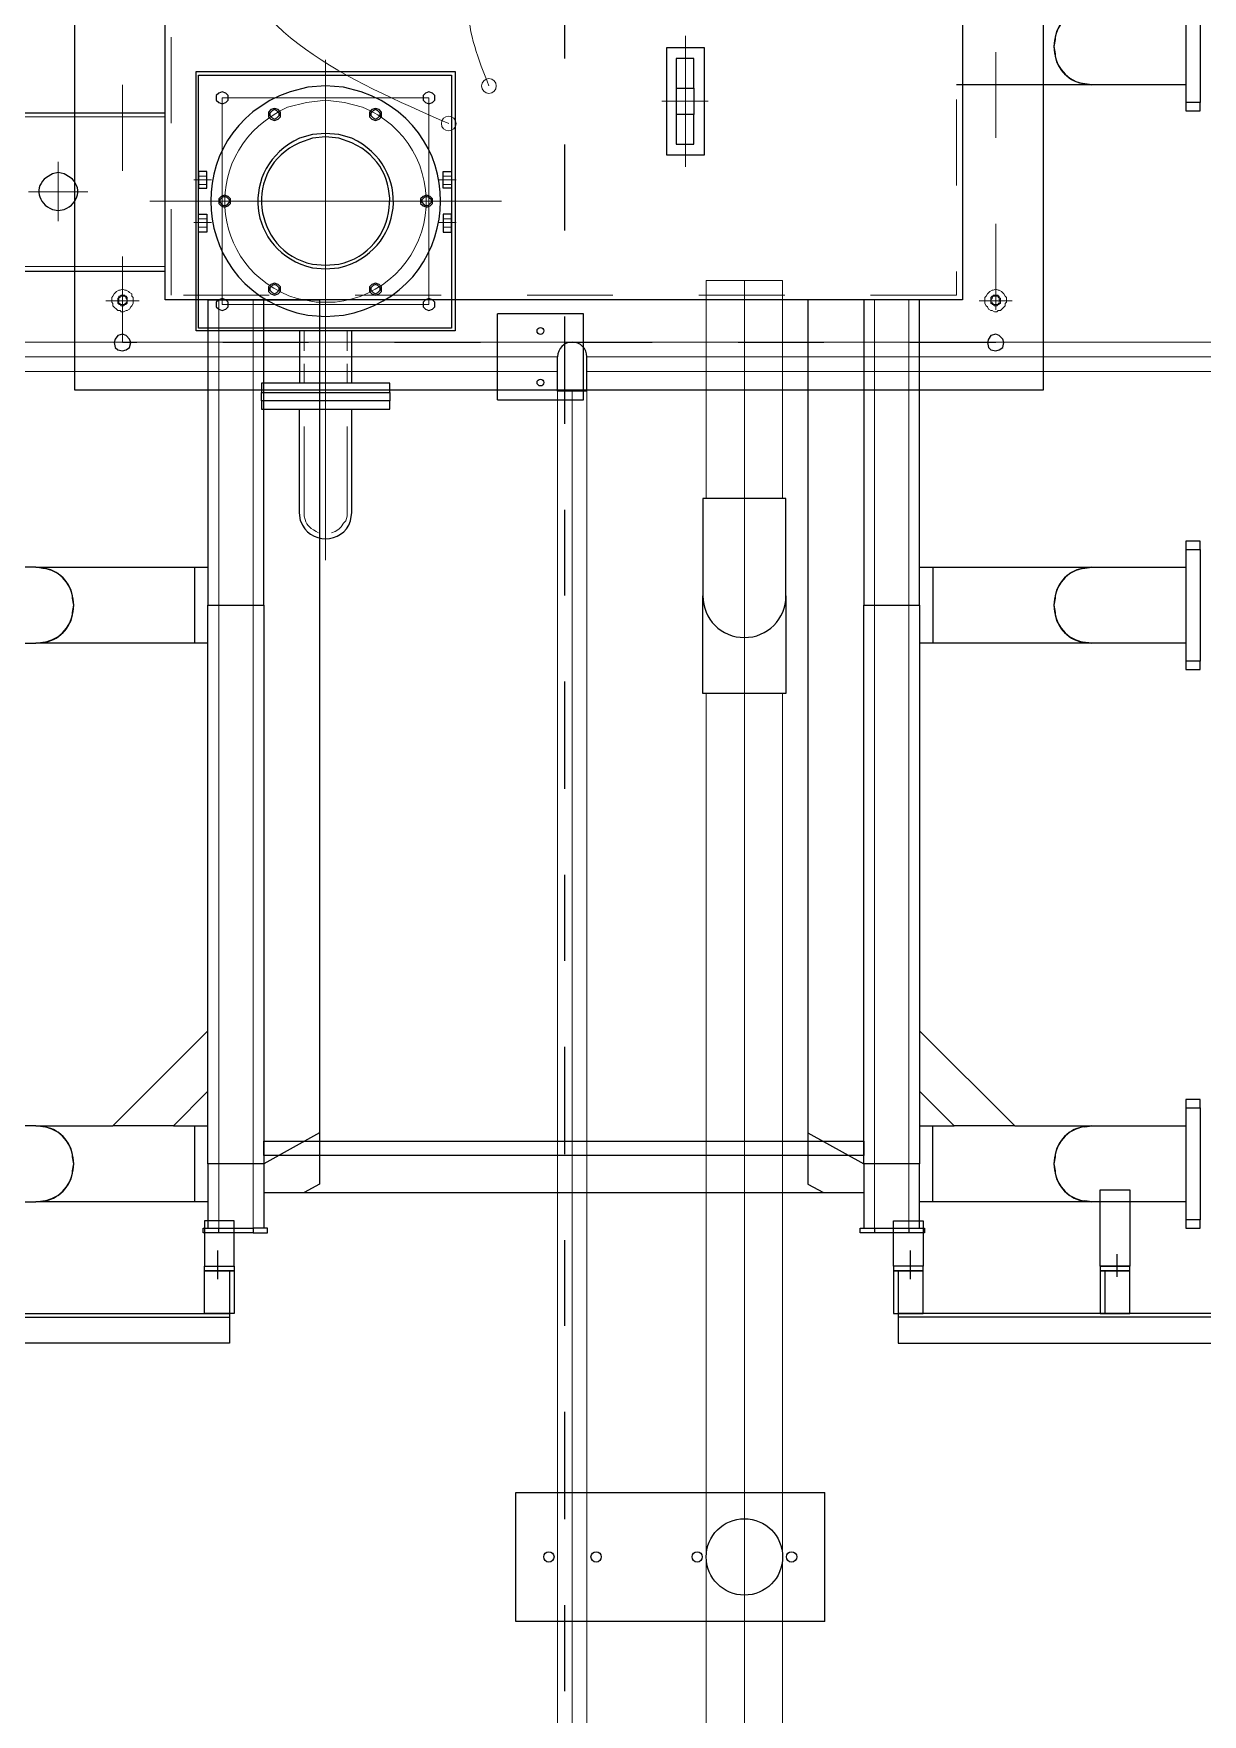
# Model space of a CAD drawing. Header units: metres. Extents: x 531759 to 532310, y 2674774 to 2675087.
# Drawn here: x 532121.662 to 532123.023, y 2674971.909 to 2674973.865 of the extents above; entities that cross this region are included whole.
import ezdxf

# ---------------------------------------------------------------- set-up
doc = ezdxf.new("R2010")
doc.units = ezdxf.units.M
doc.header["$MEASUREMENT"] = 0
for name, pattern in [('CABLEBUS$0$DASHED2', [0.375, 0.25, -0.125]), ('CENTER', [2, 1.25, -0.25, 0.25, -0.25]), ('CENTER2', [1.125, 0.75, -0.125, 0.125, -0.125]), ('PDF_IMPORT', [1, 0.8, -0.2])]:
    doc.linetypes.add(name, pattern=pattern)
doc.layers.add('IDT', color=7, linetype='Continuous')

# ---------------------------------------------------------------- blocks, each defined once
blk = doc.blocks.new('IDT')
at = {"layer": 'IDT', "color": 0, "lineweight": 0}
for p, q in [((15.5735, 21.8207), (15.5735, 14.662)), ((15.5735, 21.8207), (15.5735, 14.662)), ((15.6625, 14.662), (15.6625, 21.8207)), ((15.6625, 14.662), (15.6625, 21.8207)), ((15.8014, 17.1033), (15.8014, 14.3103)), ((15.8014, 17.1033), (15.8014, 14.3103)), ((15.8354, 14.3103), (15.8354, 17.1033)), ((15.8354, 14.3103), (15.8354, 17.1033)), ((15.5735, 14.4353), (15.5735, 14.1816)), ((15.5735, 14.4353), (15.5735, 14.1816)), ((15.6625, 14.1816), (15.6625, 14.4353)), ((15.6625, 14.1816), (15.6625, 14.4353)), ((15.8014, 14.2872), (15.028, 14.2872)), ((15.8014, 14.2872), (15.028, 14.2872)), ((16.668, 14.2872), (15.8354, 14.2872)), ((16.668, 14.2872), (15.8354, 14.2872)), ((16.668, 14.2532), (15.028, 14.2532)), ((16.668, 14.2532), (15.028, 14.2532)), ((15.5735, 14.1816), (15.6625, 14.1816)), ((15.5735, 14.1816), (15.6625, 14.1816))]:
    blk.add_line(p, q, dxfattribs=at)
at = {"layer": 'IDT', "color": 0, "linetype": 'CENTER2', "lineweight": 0, "ltscale": 500}
for p, q in [((15.618, 21.8207), (15.618, 14.1816)), ((15.618, 21.8207), (15.618, 14.1816)), ((15.8184, 21.7079), (15.8184, 14.3103)), ((15.8184, 21.7079), (15.8184, 14.3103)), ((15.8013, 14.2702), (15.028, 14.2702)), ((15.8013, 14.2702), (15.028, 14.2702)), ((16.668, 14.2702), (15.8355, 14.2702)), ((16.668, 14.2702), (15.8355, 14.2702))]:
    blk.add_line(p, q, dxfattribs=at)
at = {"layer": 'IDT', "color": 8, "linetype": 'CENTER', "ltscale": 0.1}
blk.add_line((15.8275, 7.4232), (15.8275, 16.5476), dxfattribs=at)
at = {"layer": 'IDT', "color": 0}
for p, q in [((15.5245, 15.742), (15.8841, 15.742)), ((15.5245, 15.742), (15.5245, 15.592)), ((15.5245, 15.742), (15.8841, 15.742)), ((15.5245, 15.742), (15.5245, 15.592)), ((15.8841, 15.742), (15.8841, 15.592)), ((15.8841, 15.742), (15.8841, 15.592)), ((15.8841, 15.592), (15.5245, 15.592)), ((15.8841, 15.592), (15.5245, 15.592)), ((15.5697, 14.662), (15.6664, 14.662)), ((15.5697, 14.5486, -495.7558), (15.5697, 14.662)), ((15.5697, 14.662), (15.6664, 14.662)), ((15.5697, 14.5486, -495.7558), (15.5697, 14.662)), ((15.6664, 14.662), (15.6664, 14.5486, -495.7558)), ((15.6664, 14.662), (15.6664, 14.5486, -495.7558)), ((15.5697, 14.5486, -495.7558), (15.5697, 14.4353)), ((15.5697, 14.5486, -495.7558), (15.5697, 14.4353)), ((15.6664, 14.4353), (15.6664, 14.5486, -495.7558)), ((15.6664, 14.4353), (15.6664, 14.5486, -495.7558)), ((15.5697, 14.4353), (15.6664, 14.4353)), ((15.5697, 14.4353), (15.6664, 14.4353)), ((15.9054, 14.3202), (15.8054, 14.3202)), ((15.8054, 14.3202), (15.8054, 14.2202)), ((15.9054, 14.3202), (15.8054, 14.3202)), ((15.8054, 14.3202), (15.8054, 14.2202)), ((15.9054, 14.3202), (15.9054, 14.2202)), ((15.9054, 14.3202), (15.9054, 14.2202)), ((15.8013, 14.3103, -2.8923), (15.8355, 14.3103, -2.8923)), ((15.8013, 14.3103, -2.8923), (15.8013, 14.2703)), ((15.8013, 14.3103, -2.8923), (15.8355, 14.3103, -2.8923)), ((15.8013, 14.3103, -2.8923), (15.8013, 14.2703)), ((15.8355, 14.3103, -2.8923), (15.8355, 14.2703)), ((15.8355, 14.3103, -2.8923), (15.8355, 14.2703)), ((15.8054, 14.2202), (15.9054, 14.2202)), ((15.8054, 14.2202), (15.9054, 14.2202))]:
    blk.add_line(p, q, dxfattribs=at)
at = {"layer": 'IDT', "color": 0, "lineweight": 25}
for p, q in [((15.4389, 15.4183), (15.0502, 15.4183)), ((15.4389, 15.3838), (15.4389, 15.4183)), ((16.2176, 15.3838), (16.2176, 15.4183)), ((16.2176, 15.4183), (16.6062, 15.4183)), ((15.0198, 15.3879), (15.4389, 15.3879)), ((15.0239, 15.3838), (15.4389, 15.3838)), ((15.2037, 15.3838), (15.1692, 15.3838)), ((15.1692, 15.3838), (15.1692, 15.334)), ((15.1982, 15.334), (15.1982, 15.3838)), ((15.2037, 15.334), (15.2037, 15.3838)), ((15.4444, 15.3838), (15.4098, 15.3838)), ((15.4098, 15.3838), (15.4098, 15.334)), ((15.4389, 15.334), (15.4389, 15.3838)), ((15.4444, 15.334), (15.4444, 15.3838)), ((16.212, 15.334), (16.212, 15.3838)), ((16.212, 15.3838), (16.2466, 15.3838)), ((16.6367, 15.3879), (16.2176, 15.3879)), ((16.6325, 15.3838), (16.2176, 15.3838)), ((16.2176, 15.334), (16.2176, 15.3838)), ((16.2466, 15.3838), (16.2466, 15.334)), ((15.1844, 15.3146), (15.1844, 15.3409)), ((15.425, 15.3105), (15.425, 15.3436)), ((16.2314, 15.3105), (16.2314, 15.3436)), ((15.1692, 15.334), (15.2037, 15.334)), ((15.2037, 15.334), (15.1692, 15.334)), ((15.1692, 15.334), (15.1692, 15.3284)), ((15.1692, 15.3284), (15.2037, 15.3284)), ((15.2037, 15.3284), (15.1692, 15.3284)), ((15.1692, 15.3284), (15.2037, 15.3284)), ((15.1692, 15.2399), (15.1692, 15.3284)), ((15.2037, 15.3284), (15.2037, 15.334)), ((15.2037, 15.3284), (15.2037, 15.2399)), ((15.4098, 15.334), (15.4444, 15.334)), ((15.4444, 15.334), (15.4098, 15.334)), ((15.4098, 15.334), (15.4098, 15.3284)), ((15.4098, 15.3284), (15.4444, 15.3284)), ((15.4098, 15.3284), (15.4444, 15.3284)), ((15.4098, 15.2759), (15.4098, 15.3284)), ((15.4444, 15.3284), (15.4444, 15.334)), ((15.4444, 15.3284), (15.4444, 15.2759)), ((16.2466, 15.334), (16.212, 15.334)), ((16.212, 15.3284), (16.212, 15.334)), ((16.212, 15.334), (16.2466, 15.334)), ((16.2466, 15.3284), (16.212, 15.3284)), ((16.2466, 15.3284), (16.212, 15.3284)), ((16.212, 15.3284), (16.212, 15.2759)), ((16.2466, 15.334), (16.2466, 15.3284)), ((16.2466, 15.2759), (16.2466, 15.3284)), ((15.1041, 15.2842), (15.0875, 15.2842)), ((15.0875, 15.2842), (15.0875, 15.2745)), ((15.1041, 15.2745), (15.1041, 15.2842)), ((15.4084, 15.2842), (15.4084, 15.2897)), ((15.4084, 15.2897), (15.4264, 15.2897)), ((15.4264, 15.2842), (15.4084, 15.2842)), ((15.414, 15.2842), (15.414, 15.2095)), ((15.4264, 15.2842), (15.4264, 15.2897)), ((15.4264, 15.2897), (15.4665, 15.2897)), ((15.4665, 15.2842), (15.4264, 15.2842)), ((15.4665, 15.2842), (15.4665, 15.2897)), ((15.4665, 15.2897), (15.4831, 15.2897)), ((15.4831, 15.2842), (15.4665, 15.2842)), ((15.479, 15.2095), (15.479, 15.2842)), ((15.4831, 15.2897), (15.4831, 15.2842)), ((16.1899, 15.2897), (16.1733, 15.2897)), ((16.1733, 15.2897), (16.1733, 15.2842)), ((16.1733, 15.2842), (16.1899, 15.2842)), ((16.1775, 15.2095), (16.1775, 15.2842)), ((16.1899, 15.2842), (16.1899, 15.2897)), ((16.1899, 15.2897), (16.23, 15.2897)), ((16.23, 15.2842), (16.1899, 15.2842)), ((16.23, 15.2897), (16.23, 15.2842)), ((16.23, 15.2897), (16.248, 15.2897)), ((16.248, 15.2842), (16.23, 15.2842)), ((16.2425, 15.2095), (16.2425, 15.2842)), ((16.248, 15.2897), (16.248, 15.2842)), ((15.0875, 15.2745), (15.1041, 15.2745)), ((15.0875, 15.1445), (15.0875, 15.2745)), ((15.1041, 15.1445), (15.1041, 15.2745)), ((15.4444, 15.2759), (15.4098, 15.2759)), ((16.212, 15.2759), (16.2466, 15.2759)), ((15.1041, 15.2537), (15.2134, 15.2537)), ((15.2037, 15.2399), (15.1692, 15.2399)), ((15.2134, 15.2537), (15.3988, 15.2537)), ((15.2245, 15.2524), (15.2134, 15.2537)), ((15.2134, 15.2537), (15.2217, 15.2524)), ((15.3988, 15.2537), (15.414, 15.2537)), ((15.3988, 15.2537), (15.3988, 15.1652)), ((16.1775, 15.2427), (15.479, 15.2427)), ((15.544, 15.233), (15.526, 15.2427)), ((16.1125, 15.233), (16.1304, 15.2427)), ((16.2425, 15.2537), (16.2577, 15.2537)), ((16.2577, 15.2537), (16.443, 15.2537)), ((16.2577, 15.2537), (16.2577, 15.1652)), ((16.443, 15.2537), (16.432, 15.2524)), ((16.443, 15.2537), (16.4347, 15.2524)), ((16.5523, 15.2537), (16.443, 15.2537)), ((15.544, 15.1735), (15.544, 15.233)), ((16.1125, 15.1735), (16.1125, 15.233)), ((15.2577, 15.2095), (15.2563, 15.2178)), ((15.2563, 15.2012), (15.2577, 15.2095)), ((15.414, 14.5594), (15.414, 15.2095)), ((15.414, 15.2095), (15.4264, 15.2095)), ((15.4264, 15.2095), (15.4665, 15.2095)), ((15.4665, 15.2095), (15.479, 15.2095)), ((15.544, 15.1735), (15.479, 15.2095)), ((15.479, 15.2095), (15.479, 14.5594)), ((15.479, 15.1998), (16.1775, 15.1998)), ((15.479, 15.1832), (15.479, 15.1998)), ((16.1125, 15.1735), (16.1775, 15.2095)), ((16.1775, 14.5594), (16.1775, 15.2095)), ((16.1775, 15.2095), (16.1899, 15.2095)), ((16.1775, 15.1998), (16.1775, 15.1832)), ((16.1899, 15.2095), (16.23, 15.2095)), ((16.23, 15.2095), (16.2425, 15.2095)), ((16.2425, 15.2095), (16.2425, 14.5594)), ((16.4002, 15.2178), (16.3988, 15.2095)), ((16.3988, 15.2095), (16.4002, 15.2012)), ((16.1775, 15.1832), (15.479, 15.1832)), ((15.2134, 15.1652), (15.1041, 15.1652)), ((15.2217, 15.1666), (15.2134, 15.1652)), ((15.2134, 15.1652), (15.2245, 15.1666)), ((15.3033, 15.1652), (15.2134, 15.1652)), ((15.414, 15.0546), (15.3033, 15.1652)), ((15.3033, 15.1652), (15.3739, 15.1652)), ((15.3988, 15.1652), (15.3739, 15.1652)), ((15.3739, 15.1652), (15.414, 15.1251)), ((15.414, 15.1652), (15.3988, 15.1652)), ((15.544, 14.2039), (15.544, 15.1735)), ((16.1125, 14.2039), (16.1125, 15.1735)), ((16.2577, 15.1652), (16.2425, 15.1652)), ((16.2425, 15.1251), (16.2826, 15.1652)), ((16.3531, 15.1652), (16.2425, 15.0546)), ((16.2826, 15.1652), (16.2577, 15.1652)), ((16.2826, 15.1652), (16.3531, 15.1652)), ((16.443, 15.1652), (16.3531, 15.1652)), ((16.432, 15.1666), (16.443, 15.1652)), ((16.4347, 15.1666), (16.443, 15.1652)), ((16.443, 15.1652), (16.5523, 15.1652)), ((15.0875, 15.1445), (15.0875, 15.1348)), ((15.1041, 15.1445), (15.0875, 15.1445)), ((15.1041, 15.1348), (15.1041, 15.1445)), ((15.0875, 15.1348), (15.1041, 15.1348)), ((15.1041, 14.6341), (15.0875, 14.6341)), ((15.0875, 14.6341), (15.0875, 14.6244)), ((15.1041, 14.6244), (15.1041, 14.6341)), ((15.0875, 14.6244), (15.1041, 14.6244)), ((15.0875, 14.4944), (15.0875, 14.6244)), ((15.1041, 14.4944), (15.1041, 14.6244)), ((15.1041, 14.6037), (15.2134, 14.6037)), ((15.2134, 14.6037), (15.3988, 14.6037)), ((15.2217, 14.6023), (15.2134, 14.6037)), ((15.2134, 14.6037), (15.2245, 14.6023)), ((15.3988, 14.6037), (15.414, 14.6037)), ((15.3988, 14.5151), (15.3988, 14.6037)), ((16.2425, 14.6037), (16.2577, 14.6037)), ((16.2577, 14.6037), (16.443, 14.6037)), ((16.2577, 14.6037), (16.2577, 14.5151)), ((16.443, 14.6037), (16.432, 14.6023)), ((16.443, 14.6037), (16.4347, 14.6023)), ((16.5523, 14.6037), (16.443, 14.6037)), ((15.2577, 14.5594), (15.2563, 14.5677)), ((15.2563, 14.5511), (15.2577, 14.5594)), ((15.4264, 14.5594), (15.414, 14.5594)), ((15.414, 14.5594), (15.414, 14.2039)), ((15.4665, 14.5594), (15.4264, 14.5594)), ((15.479, 14.5594), (15.4665, 14.5594)), ((15.479, 14.2039), (15.479, 14.5594)), ((16.23, 14.5594), (16.1775, 14.5594)), ((16.1775, 14.5594), (16.1775, 14.2039)), ((16.2425, 14.5594), (16.23, 14.5594)), ((16.2425, 14.2039), (16.2425, 14.5594)), ((16.4002, 14.5677), (16.3988, 14.5594)), ((16.3988, 14.5594), (16.4002, 14.5511)), ((15.2134, 14.5151), (15.1041, 14.5151)), ((15.2245, 14.5165), (15.2134, 14.5151)), ((15.2134, 14.5151), (15.2217, 14.5165)), ((15.3033, 14.5151), (15.2134, 14.5151)), ((15.3739, 14.5151), (15.3033, 14.5151)), ((15.414, 14.5151), (15.3739, 14.5151)), ((16.2577, 14.5151), (16.2425, 14.5151)), ((16.2826, 14.5151), (16.2577, 14.5151)), ((16.3531, 14.5151), (16.2826, 14.5151)), ((16.443, 14.5151), (16.3531, 14.5151)), ((16.4154, 14.5151), (16.3531, 14.5151)), ((16.432, 14.5165), (16.443, 14.5151)), ((16.4347, 14.5165), (16.443, 14.5151)), ((16.443, 14.5151), (16.5523, 14.5151)), ((15.1041, 14.4944), (15.0875, 14.4944)), ((15.0875, 14.4944), (15.0875, 14.4847)), ((15.0875, 14.4847), (15.1041, 14.4847)), ((15.1041, 14.4847), (15.1041, 14.4944)), ((16.0765, 14.4612), (16.0751, 14.4515)), ((16.1346, 14.4612), (16.136, 14.4515)), ((16.0751, 14.4515), (16.0751, 14.3312)), ((16.136, 14.4515), (16.136, 14.3312)), ((16.1802, 14.3312), (16.0309, 14.3312)), ((16.0309, 14.3312), (16.0309, 14.3215)), ((16.0309, 14.3118), (16.0309, 14.3215)), ((16.0309, 14.3215), (16.1802, 14.3215)), ((16.0309, 14.3215), (16.1802, 14.3215)), ((16.1802, 14.3215), (16.1802, 14.3312)), ((16.1802, 14.3215), (16.1802, 14.3118)), ((15.2701, 14.3091), (16.3974, 14.3091)), ((15.2701, 9.6603), (15.2701, 14.3091)), ((16.1802, 14.3118), (16.0309, 14.3118)), ((16.0309, 14.3118), (16.0309, 14.3008)), ((16.1802, 14.3118), (16.0309, 14.3118)), ((16.0309, 14.3008), (16.1802, 14.3008)), ((16.0751, 14.3008), (16.0751, 14.2399)), ((16.136, 14.2399), (16.136, 14.3008)), ((16.1802, 14.3008), (16.1802, 14.3118)), ((16.3974, 14.3091), (16.3974, 9.6603)), ((15.3213, 14.262), (15.3172, 14.2593)), ((15.3254, 14.2634), (15.3213, 14.262)), ((15.331, 14.262), (15.3254, 14.2634)), ((15.3337, 14.2593), (15.331, 14.262)), ((16.3379, 14.262), (16.3338, 14.2593)), ((16.3421, 14.2634), (16.3379, 14.262)), ((16.3476, 14.262), (16.3421, 14.2634)), ((16.3504, 14.2593), (16.3476, 14.262)), ((15.3172, 14.2593), (15.3158, 14.2537)), ((15.3158, 14.2537), (15.3172, 14.2496)), ((15.3172, 14.2496), (15.3213, 14.2454)), ((15.3213, 14.2454), (15.3254, 14.244)), ((15.3254, 14.244), (15.331, 14.2454)), ((15.331, 14.2454), (15.3337, 14.2496)), ((15.3351, 14.2537), (15.3337, 14.2593)), ((15.3337, 14.2496), (15.3351, 14.2537)), ((16.3338, 14.2593), (16.3324, 14.2537)), ((16.3324, 14.2537), (16.3338, 14.2496)), ((16.3338, 14.2496), (16.3379, 14.2454)), ((16.3379, 14.2454), (16.3421, 14.244)), ((16.3421, 14.244), (16.3476, 14.2454)), ((16.3476, 14.2454), (16.3504, 14.2496)), ((16.3517, 14.2537), (16.3504, 14.2593)), ((16.3504, 14.2496), (16.3517, 14.2537)), ((15.9548, 13.9384), (15.9548, 14.2399)), ((15.9548, 14.2399), (16.2563, 14.2399)), ((15.9589, 13.9425), (15.9589, 14.2371)), ((15.9589, 14.2371), (16.2535, 14.2371)), ((16.0751, 14.2399), (16.136, 14.2399)), ((16.1055, 14.2233), (16.0848, 14.2219)), ((16.1263, 14.2219), (16.1055, 14.2233)), ((16.2535, 14.2371), (16.2535, 13.9425)), ((16.2563, 14.2399), (16.2563, 13.9384)), ((15.3642, 14.2039), (16.2923, 14.2039)), ((15.3642, 9.7654), (15.3642, 14.2039)), ((15.414, 14.2039), (16.2425, 14.2039)), ((15.9811, 14.215), (15.9783, 14.2122)), ((15.9783, 14.2122), (15.9783, 14.2067)), ((15.9783, 14.2067), (15.9811, 14.2039)), ((15.9852, 14.2164), (15.9811, 14.215)), ((15.9811, 14.2039), (15.9852, 14.2026)), ((15.9894, 14.215), (15.9852, 14.2164)), ((15.9852, 14.2026), (15.9894, 14.2039)), ((15.9921, 14.2122), (15.9894, 14.215)), ((15.9894, 14.2039), (15.9921, 14.2067)), ((15.9921, 14.2067), (15.9921, 14.2122)), ((16.2425, 14.2039), (16.1125, 14.2039)), ((16.2217, 14.215), (16.219, 14.2122)), ((16.219, 14.2122), (16.219, 14.2067)), ((16.219, 14.2067), (16.2217, 14.2039)), ((16.2259, 14.2164), (16.2217, 14.215)), ((16.2217, 14.2039), (16.2259, 14.2026)), ((16.23, 14.215), (16.2259, 14.2164)), ((16.2259, 14.2026), (16.23, 14.2039)), ((16.2328, 14.2122), (16.23, 14.215)), ((16.23, 14.2039), (16.2328, 14.2067)), ((16.2328, 14.2067), (16.2328, 14.2122)), ((16.2923, 14.2039), (16.2923, 9.7654)), ((16.0433, 14.197), (16.0405, 14.1943)), ((16.0405, 14.1943), (16.0405, 14.1887)), ((16.0405, 14.1887), (16.0433, 14.186)), ((16.0447, 14.1956), (16.0419, 14.1929)), ((16.0419, 14.1929), (16.0419, 14.1901)), ((16.0419, 14.1901), (16.0447, 14.1873)), ((16.0475, 14.1984), (16.0433, 14.197)), ((16.0433, 14.186), (16.0475, 14.1846)), ((16.0475, 14.197), (16.0447, 14.1956)), ((16.0447, 14.1873), (16.0475, 14.186)), ((16.0516, 14.197), (16.0475, 14.1984)), ((16.0502, 14.1956), (16.0475, 14.197)), ((16.0475, 14.186), (16.0502, 14.1873)), ((16.0475, 14.1846), (16.0516, 14.186)), ((16.053, 14.1929), (16.0502, 14.1956)), ((16.0502, 14.1873), (16.053, 14.1901)), ((16.0544, 14.1943), (16.0516, 14.197)), ((16.0516, 14.186), (16.0544, 14.1887)), ((16.053, 14.1901), (16.053, 14.1929)), ((16.0544, 14.1887), (16.0544, 14.1943)), ((16.1609, 14.197), (16.1581, 14.1943)), ((16.1581, 14.1943), (16.1581, 14.1887)), ((16.1581, 14.1887), (16.1609, 14.186)), ((16.1623, 14.1956), (16.1595, 14.1929)), ((16.1595, 14.1929), (16.1595, 14.1901)), ((16.1595, 14.1901), (16.1623, 14.1873)), ((16.165, 14.1984), (16.1609, 14.197)), ((16.1609, 14.186), (16.165, 14.1846)), ((16.165, 14.197), (16.1623, 14.1956)), ((16.1623, 14.1873), (16.165, 14.186)), ((16.1692, 14.197), (16.165, 14.1984)), ((16.1678, 14.1956), (16.165, 14.197)), ((16.165, 14.186), (16.1678, 14.1873)), ((16.165, 14.1846), (16.1692, 14.186)), ((16.1706, 14.1929), (16.1678, 14.1956)), ((16.1678, 14.1873), (16.1706, 14.1901)), ((16.1719, 14.1943), (16.1692, 14.197)), ((16.1692, 14.186), (16.1719, 14.1887)), ((16.1706, 14.1901), (16.1706, 14.1929)), ((16.1719, 14.1887), (16.1719, 14.1943)), ((16.1055, 14.168), (16.0903, 14.1666)), ((16.1055, 14.1638), (16.0903, 14.1624)), ((16.1208, 14.1666), (16.1055, 14.168)), ((16.1208, 14.1624), (16.1055, 14.1638)), ((16.5468, 14.1707), (16.2923, 14.1707)), ((16.2923, 14.1707), (16.2923, 13.9868)), ((15.9686, 14.1251), (15.9589, 14.1251)), ((15.9589, 14.1251), (15.9589, 14.1043)), ((15.9686, 14.1043), (15.9686, 14.1251)), ((16.2439, 14.1251), (16.2535, 14.1251)), ((16.2439, 14.1043), (16.2439, 14.1251)), ((16.2535, 14.1251), (16.2535, 14.1043)), ((15.9589, 14.1043), (15.9686, 14.1043)), ((16.2535, 14.1043), (16.2439, 14.1043)), ((15.9838, 14.0947), (15.9811, 14.0919)), ((15.9811, 14.0919), (15.9811, 14.0864)), ((15.9811, 14.0864), (15.9838, 14.0836)), ((15.9852, 14.0933), (15.9824, 14.0905)), ((15.9824, 14.0905), (15.9824, 14.0877)), ((15.9824, 14.0877), (15.9852, 14.085)), ((15.988, 14.096), (15.9838, 14.0947)), ((15.988, 14.0947), (15.9852, 14.0933)), ((15.9852, 14.085), (15.988, 14.0836)), ((15.9921, 14.0947), (15.988, 14.096)), ((15.9907, 14.0933), (15.988, 14.0947)), ((15.988, 14.0836), (15.9907, 14.085)), ((15.9935, 14.0905), (15.9907, 14.0933)), ((15.9907, 14.085), (15.9935, 14.0877)), ((15.9949, 14.0919), (15.9921, 14.0947)), ((15.9921, 14.0836), (15.9949, 14.0864)), ((15.9935, 14.0877), (15.9935, 14.0905)), ((15.9949, 14.0864), (15.9949, 14.0919)), ((16.219, 14.0947), (16.2162, 14.0919)), ((16.2162, 14.0919), (16.2162, 14.0864)), ((16.2162, 14.0864), (16.219, 14.0836)), ((16.2203, 14.0933), (16.2176, 14.0905)), ((16.2176, 14.0905), (16.2176, 14.0877)), ((16.2176, 14.0877), (16.2203, 14.085)), ((16.2231, 14.096), (16.219, 14.0947)), ((16.2231, 14.0947), (16.2203, 14.0933)), ((16.2203, 14.085), (16.2231, 14.0836)), ((16.2273, 14.0947), (16.2231, 14.096)), ((16.2259, 14.0933), (16.2231, 14.0947)), ((16.2231, 14.0836), (16.2259, 14.085)), ((16.2286, 14.0905), (16.2259, 14.0933)), ((16.2259, 14.085), (16.2286, 14.0877)), ((16.23, 14.0919), (16.2273, 14.0947)), ((16.2273, 14.0836), (16.23, 14.0864)), ((16.2286, 14.0877), (16.2286, 14.0905)), ((16.23, 14.0864), (16.23, 14.0919)), ((16.4168, 14.1002), (16.4098, 14.0988)), ((16.4237, 14.0988), (16.4168, 14.1002)), ((15.9589, 14.0546), (15.9589, 14.0739)), ((15.9589, 14.0739), (15.9686, 14.0739)), ((15.9686, 14.0739), (15.9686, 14.0546)), ((15.9838, 14.0836), (15.988, 14.0822)), ((15.988, 14.0822), (15.9921, 14.0836)), ((16.219, 14.0836), (16.2231, 14.0822)), ((16.2231, 14.0822), (16.2273, 14.0836)), ((16.2535, 14.0739), (16.2439, 14.0739)), ((16.2439, 14.0739), (16.2439, 14.0546)), ((16.2535, 14.0546), (16.2535, 14.0739)), ((15.9686, 14.0546), (15.9589, 14.0546)), ((16.2439, 14.0546), (16.2535, 14.0546)), ((16.4029, 14.0615), (16.4098, 14.0573)), ((16.4098, 14.0573), (16.4168, 14.0559)), ((16.4168, 14.0559), (16.4237, 14.0573)), ((16.4237, 14.0573), (16.4306, 14.0615)), ((15.7086, 14.0352), (15.6643, 14.0352)), ((15.6643, 14.0352), (15.6643, 13.9107)), ((15.7086, 13.9107), (15.7086, 14.0352)), ((15.6975, 14.0227), (15.6768, 14.0227)), ((15.6768, 14.0227), (15.6768, 13.9882)), ((15.6975, 13.9882), (15.6975, 14.0227)), ((16.0751, 14.0214), (16.0903, 14.0158)), ((16.0751, 14.0158), (16.0903, 14.0117)), ((16.0903, 14.0158), (16.1055, 14.0144)), ((16.0903, 14.0117), (16.1055, 14.0103)), ((16.1055, 14.0144), (16.1208, 14.0158)), ((16.1055, 14.0103), (16.1208, 14.0117)), ((16.1208, 14.0158), (16.136, 14.0214)), ((16.1208, 14.0117), (16.136, 14.0158)), ((15.6768, 13.9882), (15.6975, 13.9882)), ((15.6768, 13.9577), (15.6768, 13.9882)), ((15.6975, 13.9577), (15.6975, 13.9882)), ((16.0433, 13.9937), (16.0405, 13.9909)), ((16.0405, 13.9909), (16.0405, 13.9854)), ((16.0447, 13.9923), (16.0419, 13.9895)), ((16.0419, 13.9895), (16.0419, 13.9868)), ((16.0419, 13.9868), (16.0447, 13.984)), ((16.0475, 13.9951), (16.0433, 13.9937)), ((16.0475, 13.9937), (16.0447, 13.9923)), ((16.0516, 13.9937), (16.0475, 13.9951)), ((16.0502, 13.9923), (16.0475, 13.9937)), ((16.053, 13.9895), (16.0502, 13.9923)), ((16.0502, 13.984), (16.053, 13.9868)), ((16.0544, 13.9909), (16.0516, 13.9937)), ((16.053, 13.9868), (16.053, 13.9895)), ((16.0544, 13.9854), (16.0544, 13.9909)), ((16.1609, 13.9937), (16.1581, 13.9909)), ((16.1581, 13.9909), (16.1581, 13.9854)), ((16.1623, 13.9923), (16.1595, 13.9895)), ((16.1595, 13.9895), (16.1595, 13.9868)), ((16.1595, 13.9868), (16.1623, 13.984)), ((16.165, 13.9951), (16.1609, 13.9937)), ((16.165, 13.9937), (16.1623, 13.9923)), ((16.1692, 13.9937), (16.165, 13.9951)), ((16.1678, 13.9923), (16.165, 13.9937)), ((16.1706, 13.9895), (16.1678, 13.9923)), ((16.1678, 13.984), (16.1706, 13.9868)), ((16.1719, 13.9909), (16.1692, 13.9937)), ((16.1706, 13.9868), (16.1706, 13.9895)), ((16.1719, 13.9854), (16.1719, 13.9909)), ((16.2923, 13.9868), (16.5468, 13.9868)), ((15.1041, 13.984), (15.0875, 13.984)), ((15.0875, 13.984), (15.0875, 13.9743)), ((15.0875, 13.9743), (15.1041, 13.9743)), ((15.0875, 13.8443), (15.0875, 13.9743)), ((15.1041, 13.9743), (15.1041, 13.984)), ((15.1041, 13.8443), (15.1041, 13.9743)), ((15.9811, 13.9743), (15.9783, 13.9716)), ((15.9783, 13.9716), (15.9783, 13.966)), ((15.9852, 13.9757), (15.9811, 13.9743)), ((15.9894, 13.9743), (15.9852, 13.9757)), ((15.9921, 13.9716), (15.9894, 13.9743)), ((15.9921, 13.966), (15.9921, 13.9716)), ((16.0405, 13.9854), (16.0433, 13.9826)), ((16.0433, 13.9826), (16.0475, 13.9812)), ((16.0447, 13.984), (16.0475, 13.9826)), ((16.0475, 13.9826), (16.0502, 13.984)), ((16.0475, 13.9812), (16.0516, 13.9826)), ((16.0516, 13.9826), (16.0544, 13.9854)), ((16.1581, 13.9854), (16.1609, 13.9826)), ((16.1609, 13.9826), (16.165, 13.9812)), ((16.1623, 13.984), (16.165, 13.9826)), ((16.165, 13.9826), (16.1678, 13.984)), ((16.165, 13.9812), (16.1692, 13.9826)), ((16.1692, 13.9826), (16.1719, 13.9854)), ((16.2217, 13.9743), (16.219, 13.9716)), ((16.219, 13.9716), (16.219, 13.966)), ((16.2259, 13.9757), (16.2217, 13.9743)), ((16.23, 13.9743), (16.2259, 13.9757)), ((16.2328, 13.9716), (16.23, 13.9743)), ((16.2328, 13.966), (16.2328, 13.9716)), ((15.1041, 13.9536), (15.2134, 13.9536)), ((15.2134, 13.9536), (15.3711, 13.9536)), ((15.2217, 13.9522), (15.2134, 13.9536)), ((15.2134, 13.9536), (15.2245, 13.9522)), ((15.6975, 13.9577), (15.6768, 13.9577)), ((15.6768, 13.9577), (15.6768, 13.9232)), ((15.6975, 13.9232), (15.6975, 13.9577)), ((15.9783, 13.966), (15.9811, 13.9633)), ((15.9811, 13.9633), (15.9852, 13.9619)), ((15.9852, 13.9619), (15.9894, 13.9633)), ((15.9894, 13.9633), (15.9921, 13.966)), ((16.0641, 13.9619), (16.0848, 13.9564)), ((16.0848, 13.9564), (16.1055, 13.955)), ((16.1055, 13.955), (16.1263, 13.9564)), ((16.1263, 13.9564), (16.147, 13.9619)), ((16.219, 13.966), (16.2217, 13.9633)), ((16.2217, 13.9633), (16.2259, 13.9619)), ((16.2259, 13.9619), (16.23, 13.9633)), ((16.23, 13.9633), (16.2328, 13.966)), ((16.2563, 13.9384), (15.9548, 13.9384)), ((16.2535, 13.9425), (15.9589, 13.9425)), ((15.2577, 13.9093), (15.2563, 13.9176)), ((15.2563, 13.901), (15.2577, 13.9093)), ((15.6643, 13.9107), (15.7086, 13.9107)), ((15.6768, 13.9232), (15.6975, 13.9232))]:
    blk.add_line(p, q, dxfattribs=at)
at = {"layer": 'IDT', "color": 0, "lineweight": 13}
for p, q in [((15.4264, 15.2095), (15.4264, 15.2842)), ((15.4665, 15.2095), (15.4665, 15.2842)), ((16.1899, 15.2095), (16.1899, 15.2842)), ((16.23, 15.2095), (16.23, 15.2842)), ((15.4264, 14.5594), (15.4264, 15.2095)), ((15.4665, 14.5594), (15.4665, 15.2095)), ((16.1899, 14.5594), (16.1899, 15.2095)), ((16.23, 14.5594), (16.23, 15.2095)), ((15.4264, 14.2039), (15.4264, 14.5594)), ((15.4665, 14.2039), (15.4665, 14.5594)), ((16.1899, 14.2039), (16.1899, 14.5594)), ((16.23, 14.2039), (16.23, 14.5594)), ((16.1055, 14.2178), (16.1055, 14.5068)), ((16.0986, 14.475), (16.0945, 14.4736)), ((16.1166, 14.4736), (16.1138, 14.475)), ((16.082, 14.4612), (16.0806, 14.4557)), ((16.0806, 14.4557), (16.0806, 14.4515)), ((16.0848, 14.464), (16.082, 14.4612)), ((16.0876, 14.4681), (16.0848, 14.464)), ((16.0903, 14.4709), (16.0876, 14.4681)), ((16.0945, 14.4736), (16.0903, 14.4709)), ((16.1304, 14.4515), (16.1304, 14.4557)), ((16.0806, 14.3008), (16.0806, 14.2786)), ((16.1304, 14.3008), (16.1304, 14.2786)), ((16.1055, 13.9245), (16.1055, 14.2938)), ((16.0806, 14.2634), (16.0806, 14.2399)), ((16.1304, 14.2634), (16.1304, 14.2399)), ((16.1055, 13.937), (16.1055, 14.2413)), ((15.3061, 14.2053), (15.3448, 14.2053)), ((15.3144, 14.2081), (15.313, 14.2067)), ((15.313, 14.2067), (15.313, 14.2012)), ((15.313, 14.2012), (15.3144, 14.1998)), ((15.3199, 14.2164), (15.3144, 14.2108)), ((15.3144, 14.2108), (15.3144, 14.2081)), ((15.3227, 14.2164), (15.3199, 14.2164)), ((15.3213, 14.2081), (15.3199, 14.2081)), ((15.3199, 14.2081), (15.3199, 14.2026)), ((15.3213, 14.2053), (15.3199, 14.2039)), ((15.3199, 14.2039), (15.3213, 14.2039)), ((15.3199, 14.2026), (15.3213, 14.2012)), ((15.3227, 14.2095), (15.3213, 14.2095)), ((15.3213, 14.2095), (15.3213, 14.2081)), ((15.3227, 14.2081), (15.3213, 14.2081)), ((15.3213, 14.2081), (15.3213, 14.2053)), ((15.3213, 14.2039), (15.3213, 14.2012)), ((15.3213, 14.2012), (15.3213, 14.1998)), ((15.3213, 14.2012), (15.3227, 14.2012)), ((15.3241, 14.2178), (15.3227, 14.2164)), ((15.3241, 14.2108), (15.3227, 14.2095)), ((15.3282, 14.2095), (15.3227, 14.2095)), ((15.3227, 14.2095), (15.3227, 14.2081)), ((15.3227, 14.2012), (15.3227, 14.1998)), ((15.3268, 14.2178), (15.3241, 14.2178)), ((15.3268, 14.2108), (15.3241, 14.2108)), ((15.3296, 14.2164), (15.3268, 14.2178)), ((15.3282, 14.2095), (15.3268, 14.2108)), ((15.3296, 14.2095), (15.3282, 14.2095)), ((15.3282, 14.2081), (15.3282, 14.2095)), ((15.3296, 14.2081), (15.3282, 14.2081)), ((15.3282, 14.1998), (15.3296, 14.2012)), ((15.331, 14.2164), (15.3296, 14.2164)), ((15.3296, 14.2081), (15.3296, 14.2095)), ((15.331, 14.2081), (15.3296, 14.2081)), ((15.3296, 14.2067), (15.3296, 14.2081)), ((15.331, 14.2067), (15.3296, 14.2067)), ((15.3296, 14.2026), (15.331, 14.2039)), ((15.3296, 14.2012), (15.3296, 14.2026)), ((15.3296, 14.1998), (15.331, 14.2012)), ((15.3337, 14.215), (15.331, 14.2164)), ((15.331, 14.2012), (15.331, 14.2081)), ((15.331, 14.2039), (15.331, 14.2067)), ((15.3351, 14.2122), (15.3337, 14.215)), ((15.3365, 14.2108), (15.3351, 14.2122)), ((15.3379, 14.2081), (15.3365, 14.2108)), ((15.3365, 14.1998), (15.3379, 14.2012)), ((15.3379, 14.2012), (15.3379, 14.2081)), ((15.9852, 13.9688), (15.9852, 14.2095)), ((15.9852, 14.2095), (16.2259, 14.2095)), ((16.1166, 14.2067), (16.0945, 14.2067)), ((16.1387, 14.2026), (16.1166, 14.2067)), ((16.2259, 14.2095), (16.2259, 13.9688)), ((16.3614, 14.2053), (16.3227, 14.2053)), ((16.331, 14.2108), (16.3296, 14.2081)), ((16.3296, 14.2081), (16.3296, 14.2012)), ((16.3296, 14.2012), (16.331, 14.1998)), ((16.3324, 14.2122), (16.331, 14.2108)), ((16.3338, 14.215), (16.3324, 14.2122)), ((16.3365, 14.2164), (16.3338, 14.215)), ((16.3379, 14.2164), (16.3365, 14.2164)), ((16.3379, 14.2081), (16.3365, 14.2081)), ((16.3365, 14.2081), (16.3365, 14.2012)), ((16.3379, 14.2067), (16.3365, 14.2067)), ((16.3365, 14.2067), (16.3365, 14.2039)), ((16.3365, 14.2039), (16.3379, 14.2026)), ((16.3365, 14.2012), (16.3379, 14.1998)), ((16.3407, 14.2178), (16.3379, 14.2164)), ((16.3393, 14.2095), (16.3379, 14.2095)), ((16.3379, 14.2095), (16.3379, 14.2081)), ((16.3393, 14.2081), (16.3379, 14.2081)), ((16.3379, 14.2081), (16.3379, 14.2067)), ((16.3379, 14.2026), (16.3379, 14.2012)), ((16.3379, 14.2012), (16.3393, 14.1998)), ((16.3407, 14.2108), (16.3393, 14.2095)), ((16.3448, 14.2095), (16.3393, 14.2095)), ((16.3393, 14.2095), (16.3393, 14.2081)), ((16.3434, 14.2178), (16.3407, 14.2178)), ((16.3434, 14.2108), (16.3407, 14.2108)), ((16.3448, 14.2164), (16.3434, 14.2178)), ((16.3448, 14.2095), (16.3434, 14.2108)), ((16.3476, 14.2164), (16.3448, 14.2164)), ((16.3462, 14.2095), (16.3448, 14.2095)), ((16.3448, 14.2081), (16.3448, 14.2095)), ((16.3462, 14.2081), (16.3448, 14.2081)), ((16.3448, 14.1998), (16.3448, 14.2012)), ((16.3448, 14.2012), (16.3462, 14.2012)), ((16.3462, 14.2081), (16.3462, 14.2095)), ((16.3476, 14.2081), (16.3462, 14.2081)), ((16.3462, 14.2012), (16.3462, 14.2081)), ((16.3462, 14.2012), (16.3476, 14.2026)), ((16.3462, 14.1998), (16.3462, 14.2012)), ((16.3531, 14.2108), (16.3476, 14.2164)), ((16.3476, 14.2026), (16.3476, 14.2081)), ((16.3531, 14.2081), (16.3531, 14.2108)), ((16.3545, 14.2067), (16.3531, 14.2081)), ((16.3531, 14.1998), (16.3545, 14.2012)), ((16.3545, 14.2012), (16.3545, 14.2067)), ((15.3144, 14.1998), (15.3158, 14.197)), ((15.3158, 14.197), (15.3185, 14.1943)), ((15.3185, 14.1943), (15.3213, 14.1929)), ((15.3213, 14.1998), (15.3227, 14.1998)), ((15.3213, 14.1929), (15.3227, 14.1929)), ((15.3227, 14.1998), (15.3227, 14.1984)), ((15.3227, 14.1998), (15.3254, 14.1998)), ((15.3227, 14.1984), (15.3254, 14.1984)), ((15.3227, 14.1929), (15.3254, 14.1915)), ((15.3254, 14.1998), (15.3282, 14.1998)), ((15.3254, 14.1984), (15.3282, 14.1984)), ((15.3254, 14.1915), (15.3282, 14.1929)), ((15.3282, 14.1984), (15.3282, 14.1998)), ((15.3282, 14.1998), (15.3296, 14.1998)), ((15.3282, 14.1929), (15.3296, 14.1929)), ((15.3296, 14.1929), (15.3324, 14.1943)), ((15.3324, 14.1943), (15.3351, 14.197)), ((15.3351, 14.197), (15.3365, 14.1998)), ((16.331, 14.1998), (16.331, 14.197)), ((16.331, 14.197), (16.3338, 14.1956)), ((16.3338, 14.1956), (16.3351, 14.1943)), ((16.3351, 14.1943), (16.3379, 14.1929)), ((16.3379, 14.1998), (16.3393, 14.1998)), ((16.3379, 14.1929), (16.3393, 14.1929)), ((16.3393, 14.1998), (16.3393, 14.1984)), ((16.3393, 14.1998), (16.3421, 14.1998)), ((16.3393, 14.1984), (16.3421, 14.1984)), ((16.3393, 14.1929), (16.3421, 14.1915)), ((16.3421, 14.1998), (16.3448, 14.1998)), ((16.3421, 14.1984), (16.3434, 14.1984)), ((16.3421, 14.1915), (16.3448, 14.1929)), ((16.3434, 14.1984), (16.3448, 14.1998)), ((16.3448, 14.1998), (16.3462, 14.1998)), ((16.3448, 14.1929), (16.3462, 14.1929)), ((16.3462, 14.1929), (16.349, 14.1943)), ((16.349, 14.1943), (16.3517, 14.197)), ((16.3517, 14.197), (16.3531, 14.1998)), ((16.5468, 14.1652), (16.2923, 14.1652)), ((16.2923, 14.1652), (16.2923, 13.9909)), ((16.4168, 14.1126), (16.4168, 14.0435)), ((15.9008, 14.0891), (16.3103, 14.0891)), ((16.2577, 14.0891), (15.9534, 14.0891)), ((16.3822, 14.0781), (16.4513, 14.0781)), ((16.2923, 13.9909), (16.5468, 13.9909)), ((16.2259, 13.9688), (15.9852, 13.9688)), ((16.0627, 13.9799), (16.0834, 13.9743)), ((16.0834, 13.9743), (16.1055, 13.9716)), ((16.1055, 13.9716), (16.1277, 13.9743)), ((16.1277, 13.9743), (16.1498, 13.9799))]:
    blk.add_line(p, q, dxfattribs=at)
at = {"layer": 'IDT', "color": 0, "linetype": 'PDF_IMPORT', "lineweight": 13, "ltscale": 0.019167}
for p, q in [((16.0806, 14.4515), (16.0806, 14.3312)), ((16.1304, 14.4515), (16.1304, 14.3312))]:
    blk.add_line(p, q, dxfattribs=at)
at = {"layer": 'IDT', "color": 0, "linetype": 'PDF_IMPORT', "lineweight": 13, "ltscale": 0.113333}
for p, q in [((15.3254, 9.7156), (15.3254, 14.2537)), ((15.3254, 14.2537), (16.3421, 14.2537)), ((16.3421, 14.2537), (16.3421, 9.7156))]:
    blk.add_line(p, q, dxfattribs=at)
at = {"layer": 'IDT', "color": 0, "linetype": 'PDF_IMPORT', "lineweight": 13, "ltscale": 0.0125}
for p, q in [((15.3711, 9.7709), (15.3711, 14.1984)), ((15.3711, 14.1984), (16.2854, 14.1984)), ((16.2854, 14.1984), (16.2854, 9.7709))]:
    blk.add_line(p, q, dxfattribs=at)
at = {"layer": 'IDT', "color": 0, "lineweight": 9}
for p, q in [((15.9534, 14.114), (15.9741, 14.114)), ((15.9589, 14.1196), (15.9686, 14.1196)), ((15.9589, 14.1099), (15.9686, 14.1099)), ((16.2591, 14.114), (16.2383, 14.114)), ((16.2535, 14.1196), (16.2439, 14.1196)), ((16.2535, 14.1099), (16.2439, 14.1099)), ((15.9534, 14.0642), (15.9741, 14.0642)), ((15.9589, 14.0698), (15.9686, 14.0698)), ((16.2591, 14.0642), (16.2383, 14.0642)), ((16.2535, 14.0698), (16.2439, 14.0698)), ((15.6865, 14.049), (15.6865, 13.8969)), ((15.9589, 14.0601), (15.9686, 14.0601)), ((16.2535, 14.0601), (16.2439, 14.0601)), ((15.6602, 13.9729), (15.7141, 13.9729))]:
    blk.add_line(p, q, dxfattribs=at)
at = {"layer": 'IDT', "color": 0, "linetype": 'CABLEBUS$0$DASHED2', "ltscale": 100}
blk.add_circle((15.618, 15.667), 0.0445, dxfattribs=at)
blk.add_circle((15.618, 15.667), 0.0445, dxfattribs=at)
at = {"layer": 'IDT', "color": 0}
for centre, radius in [((15.563, 15.667), 0.006), ((15.563, 15.667), 0.006), ((15.673, 15.667), 0.006), ((15.673, 15.667), 0.006), ((15.7906, 15.667), 0.006), ((15.7906, 15.667), 0.006), ((15.8456, 15.667), 0.006), ((15.8456, 15.667), 0.006), ((15.8554, 14.3002), 0.004), ((15.8554, 14.3002), 0.004), ((15.8554, 14.2402), 0.004), ((15.8554, 14.2402), 0.004)]:
    blk.add_circle(centre, radius, dxfattribs=at)
at = {"layer": 'IDT', "color": 0, "lineweight": 0}
for centre in [(15.9622, 13.9988), (15.9622, 13.9988), (15.9154, 13.9551), (15.9154, 13.9551)]:
    blk.add_circle(centre, 0.00856, dxfattribs=at)
at = {"layer": 'IDT', "color": 0}
for centre, radius, start, end in [((15.618, 14.5486, -495.7558), 0.0484, 0, 180), ((15.618, 14.5486, -495.7558), 0.0484, 0, 180), ((15.8184, 14.2703), 0.0171, 180.3356, 359.6644), ((15.8184, 14.2703), 0.0171, 180.3356, 359.6644)]:
    blk.add_arc(centre, radius, start, end, dxfattribs=at)
at = {"layer": 'IDT', "color": 0, "lineweight": 13}
blk.add_arc((16.1063, 14.0894), 0.1179, 95.7686, 248.2647, dxfattribs=at)
at = {"layer": 'IDT', "color": 0, "lineweight": 25}
for points in [[(15.2563, 15.2178), (15.2563, 15.2343), (15.2382, 15.2524), (15.2217, 15.2524)], [(15.2245, 15.1666), (15.2686, 15.1763), (15.2686, 15.2427), (15.2245, 15.2524)], [(16.432, 15.2524), (16.3878, 15.2427), (16.3878, 15.1763), (16.432, 15.1666)], [(16.4347, 15.2524), (16.4182, 15.2524), (16.4001, 15.2343), (16.4002, 15.2178)], [(15.2217, 15.1666), (15.2382, 15.1666), (15.2563, 15.1847), (15.2563, 15.2012)], [(16.4002, 15.2012), (16.4001, 15.1847), (16.4182, 15.1666), (16.4347, 15.1666)], [(15.2563, 14.5677), (15.2563, 14.5842), (15.2382, 14.6023), (15.2217, 14.6023)], [(15.2245, 14.5165), (15.2686, 14.5262), (15.2686, 14.5926), (15.2245, 14.6023)], [(16.432, 14.6023), (16.3878, 14.5926), (16.3878, 14.5262), (16.432, 14.5165)], [(16.4347, 14.6023), (16.4183, 14.6023), (16.4001, 14.5842), (16.4002, 14.5677)], [(15.2217, 14.5165), (15.2382, 14.5165), (15.2563, 14.5346), (15.2563, 14.5511)], [(16.4002, 14.5511), (16.4002, 14.5346), (16.4182, 14.5165), (16.4347, 14.5165)], [(16.1346, 14.4612), (16.1256, 14.4889), (16.0855, 14.4889), (16.0765, 14.4612)], [(16.0848, 14.2219), (15.946, 14.1964), (15.9304, 14.0082), (16.0641, 13.9619)], [(16.147, 13.9619), (16.2807, 14.0082), (16.2651, 14.1964), (16.1263, 14.2219)], [(16.0903, 14.1666), (16.0137, 14.1488), (16.0034, 14.0496), (16.0751, 14.0158)], [(16.0903, 14.1624), (16.0198, 14.1472), (16.0088, 14.0503), (16.0751, 14.0214)], [(16.136, 14.0158), (16.2077, 14.0496), (16.1974, 14.1488), (16.1208, 14.1666)], [(16.136, 14.0214), (16.2023, 14.0503), (16.1913, 14.1472), (16.1208, 14.1624)], [(16.4098, 14.0988), (16.3927, 14.0919), (16.3883, 14.0724), (16.4029, 14.0615)], [(16.4306, 14.0615), (16.4452, 14.0724), (16.4408, 14.0919), (16.4237, 14.0988)], [(15.2563, 13.9176), (15.2563, 13.9341), (15.2382, 13.9522), (15.2217, 13.9522)], [(15.2245, 13.8664), (15.2686, 13.8761), (15.2686, 13.9425), (15.2245, 13.9522)], [(15.2217, 13.8664), (15.2382, 13.8664), (15.2563, 13.8845), (15.2563, 13.901)]]:
    blk.add_open_spline(points, degree=3, dxfattribs=at)
at = {"layer": 'IDT', "color": 0, "lineweight": 13}
for points in [[(16.1304, 14.4557), (16.1279, 14.467), (16.1259, 14.4677), (16.1166, 14.4736)], [(16.1498, 13.9799), (16.2537, 14.0271), (16.2444, 14.1689), (16.1387, 14.2026)]]:
    blk.add_open_spline(points, degree=3, dxfattribs=at)
at = {"layer": 'IDT', "color": 0, "lineweight": 0}
blk.add_spline([(15.9622, 13.9988), (16.2237, 13.7751), (16.0971, 13.511), (16.0112, 13.5176), (15.9956, 12.8851), (16.0279, 12.771), (16.1984, 12.7333), (16.1828, 12.5752), (16.0214, 12.4272), (15.8468, 11.8315), (15.9096, 11.7335), (15.9466, 11.5207), (15.9523, 10.9905), (16.1984, 10.8351), (15.9041, 10.2526), (16.123, 9.8017), (15.9309, 9.6505), (15.5113, 9.8494), (15.4898, 10.1907), (15.4655, 10.3259), (15.5356, 10.817), (15.6348, 11.0052), (15.5842, 11.1823), (15.4202, 11.3797), (15.4358, 11.6324), (15.6243, 12.0136), (15.5513, 12.095), (15.5513, 12.5056), (15.4779, 13.1065), (15.5911, 13.5215), (15.817, 13.6998), (15.9392, 13.8645), (15.9154, 13.9551)], degree=3, dxfattribs=at)
blk.add_spline([(15.9622, 13.9988), (16.2237, 13.7751), (16.0971, 13.511), (16.0112, 13.5176), (15.9956, 12.8851), (16.0279, 12.771), (16.1984, 12.7333), (16.1828, 12.5752), (16.0214, 12.4272), (15.8468, 11.8315), (15.9096, 11.7335), (15.9466, 11.5207), (15.9523, 10.9905), (16.1984, 10.8351), (15.9041, 10.2526), (16.123, 9.8017), (15.9309, 9.6505), (15.5113, 9.8494), (15.4898, 10.1907), (15.4655, 10.3259), (15.5356, 10.817), (15.6348, 11.0052), (15.5842, 11.1823), (15.4202, 11.3797), (15.4358, 11.6324), (15.6243, 12.0136), (15.5513, 12.095), (15.5513, 12.5056), (15.4779, 13.1065), (15.5911, 13.5215), (15.817, 13.6998), (15.9392, 13.8645), (15.9154, 13.9551)], degree=3, dxfattribs=at)

msp = doc.modelspace()

# ---------------------------------------------------------------- block references
at = {"layer": 'IDT', "color": 8, "rotation": 180}
msp.add_blockref('IDT', (532138.1073, 2674987.7589), dxfattribs=at)

doc.saveas('drawing.dxf')
